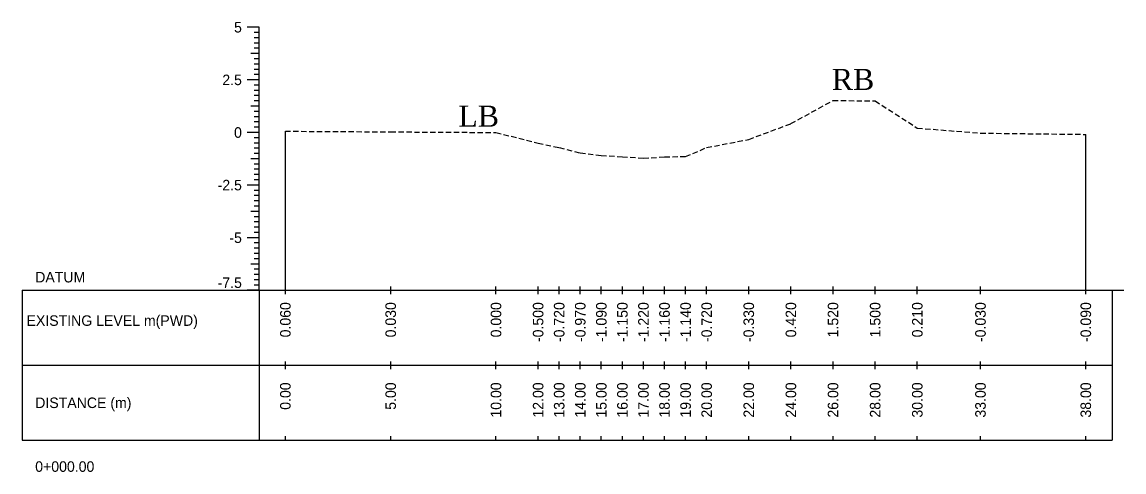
# Model space of a CAD drawing. Header units: inches. Extents: x -603 to 646, y -2572 to -1030.
# Drawn here: x 341.7 to 394, y -1088.4 to -1067.1 of the extents above; entities that cross this region are included whole.
import ezdxf
from ezdxf.enums import TextEntityAlignment as Align

# ---------------------------------------------------------------- set-up
doc = ezdxf.new("R2010")
doc.units = ezdxf.units.IN
doc.header["$MEASUREMENT"] = 0
doc.linetypes.add('HIDDEN', pattern=[0.375, 0.25, -0.125])
doc.layers.add('CS_Drawing', color=7, linetype='Continuous')
doc.layers.add('GL', color=3, linetype='HIDDEN')
doc.styles.add('romans', font='romans.shx')

msp = doc.modelspace()

# ---------------------------------------------------------------- linework, layer by layer
at = {"layer": 'CS_Drawing'}
for p, q in [((352.954, -1067.311), (352.391, -1067.311)), ((352.954, -1067.311), (352.56, -1067.311)), ((352.954, -1067.311), (352.729, -1067.311)), ((352.954, -1067.561), (352.729, -1067.561)), ((352.954, -1079.811), (352.954, -1067.311)), ((352.954, -1067.811), (352.729, -1067.811)), ((352.954, -1068.061), (352.729, -1068.061)), ((352.954, -1068.561), (352.56, -1068.561)), ((352.954, -1068.311), (352.729, -1068.311)), ((352.954, -1068.561), (352.729, -1068.561)), ((352.954, -1068.811), (352.729, -1068.811)), ((352.954, -1069.061), (352.729, -1069.061)), ((352.954, -1069.311), (352.729, -1069.311)), ((352.954, -1069.561), (352.729, -1069.561)), ((352.954, -1069.811), (352.391, -1069.811)), ((352.954, -1069.811), (352.56, -1069.811)), ((352.954, -1069.811), (352.729, -1069.811)), ((352.954, -1070.061), (352.729, -1070.061)), ((352.954, -1070.311), (352.729, -1070.311)), ((352.954, -1070.561), (352.729, -1070.561)), ((352.954, -1070.811), (352.729, -1070.811)), ((352.954, -1071.061), (352.56, -1071.061)), ((352.954, -1071.061), (352.729, -1071.061)), ((352.954, -1071.311), (352.729, -1071.311)), ((352.954, -1071.561), (352.729, -1071.561)), ((352.954, -1071.811), (352.729, -1071.811)), ((352.954, -1072.311), (352.391, -1072.311)), ((352.954, -1072.311), (352.56, -1072.311)), ((352.954, -1072.061), (352.729, -1072.061)), ((352.954, -1072.311), (352.729, -1072.311)), ((354.204, -1079.811), (354.204, -1072.251)), ((392.204, -1079.811), (392.204, -1072.401)), ((352.954, -1072.561), (352.729, -1072.561)), ((352.954, -1072.811), (352.729, -1072.811)), ((352.954, -1073.061), (352.729, -1073.061)), ((352.954, -1073.311), (352.729, -1073.311)), ((352.954, -1073.561), (352.56, -1073.561)), ((352.954, -1073.561), (352.729, -1073.561)), ((352.954, -1073.811), (352.729, -1073.811)), ((352.954, -1074.061), (352.729, -1074.061)), ((352.954, -1074.311), (352.729, -1074.311)), ((352.954, -1074.811), (352.391, -1074.811)), ((352.954, -1074.811), (352.56, -1074.811)), ((352.954, -1074.561), (352.729, -1074.561)), ((352.954, -1074.811), (352.729, -1074.811)), ((352.954, -1075.061), (352.729, -1075.061)), ((352.954, -1075.311), (352.729, -1075.311)), ((352.954, -1076.061), (352.56, -1076.061)), ((352.954, -1075.561), (352.729, -1075.561)), ((352.954, -1075.811), (352.729, -1075.811)), ((352.954, -1076.061), (352.729, -1076.061)), ((352.954, -1076.311), (352.729, -1076.311)), ((352.954, -1076.561), (352.729, -1076.561)), ((352.954, -1076.811), (352.729, -1076.811)), ((352.954, -1077.061), (352.729, -1077.061)), ((352.954, -1077.311), (352.391, -1077.311)), ((352.954, -1077.311), (352.56, -1077.311)), ((352.954, -1077.311), (352.729, -1077.311)), ((352.954, -1077.561), (352.729, -1077.561)), ((352.954, -1077.811), (352.729, -1077.811)), ((352.954, -1078.061), (352.729, -1078.061)), ((352.954, -1078.561), (352.56, -1078.561)), ((352.954, -1078.311), (352.729, -1078.311)), ((352.954, -1078.561), (352.729, -1078.561)), ((352.954, -1078.811), (352.729, -1078.811)), ((352.954, -1079.061), (352.729, -1079.061)), ((352.954, -1079.311), (352.729, -1079.311)), ((352.954, -1079.561), (352.729, -1079.561)), ((354.204, -1079.999), (354.204, -1079.624)), ((359.204, -1079.999), (359.204, -1079.624)), ((364.204, -1079.999), (364.204, -1079.624)), ((366.204, -1079.999), (366.204, -1079.624)), ((367.204, -1079.999), (367.204, -1079.624)), ((368.204, -1079.999), (368.204, -1079.624)), ((369.204, -1079.999), (369.204, -1079.624)), ((370.204, -1079.999), (370.204, -1079.624)), ((371.204, -1079.999), (371.204, -1079.624)), ((372.204, -1079.999), (372.204, -1079.624)), ((373.204, -1079.999), (373.204, -1079.624)), ((374.204, -1079.999), (374.204, -1079.624)), ((376.204, -1079.999), (376.204, -1079.624)), ((378.204, -1079.999), (378.204, -1079.624)), ((380.204, -1079.999), (380.204, -1079.624)), ((382.204, -1079.999), (382.204, -1079.624)), ((384.204, -1079.999), (384.204, -1079.624)), ((387.204, -1079.999), (387.204, -1079.624)), ((392.204, -1079.999), (392.204, -1079.624)), ((341.704, -1079.811), (352.954, -1079.811)), ((341.704, -1079.811), (341.704, -1086.936)), ((352.954, -1079.811), (352.391, -1079.811)), ((352.954, -1079.811), (352.56, -1079.811)), ((352.954, -1079.811), (352.729, -1079.811)), ((352.954, -1079.811), (393.454, -1079.811)), ((352.954, -1079.811), (352.954, -1086.936)), ((393.454, -1079.811), (394.016, -1079.811)), ((393.454, -1079.811), (393.847, -1079.811)), ((393.454, -1079.811), (393.679, -1079.811)), ((393.454, -1079.811), (393.454, -1086.936)), ((341.704, -1083.374), (352.954, -1083.374)), ((352.954, -1083.374), (393.454, -1083.374)), ((352.954, -1083.374), (393.454, -1083.374)), ((354.204, -1083.561), (354.204, -1083.186)), ((359.204, -1083.561), (359.204, -1083.186)), ((364.204, -1083.561), (364.204, -1083.186)), ((366.204, -1083.561), (366.204, -1083.186)), ((367.204, -1083.561), (367.204, -1083.186)), ((368.204, -1083.561), (368.204, -1083.186)), ((369.204, -1083.561), (369.204, -1083.186)), ((370.204, -1083.561), (370.204, -1083.186)), ((371.204, -1083.561), (371.204, -1083.186)), ((372.204, -1083.561), (372.204, -1083.186)), ((373.204, -1083.561), (373.204, -1083.186)), ((374.204, -1083.561), (374.204, -1083.186)), ((376.204, -1083.561), (376.204, -1083.186)), ((378.204, -1083.561), (378.204, -1083.186)), ((380.204, -1083.561), (380.204, -1083.186)), ((382.204, -1083.561), (382.204, -1083.186)), ((384.204, -1083.561), (384.204, -1083.186)), ((387.204, -1083.561), (387.204, -1083.186)), ((392.204, -1083.561), (392.204, -1083.186)), ((341.704, -1086.936), (352.954, -1086.936)), ((352.954, -1086.936), (393.454, -1086.936)), ((354.204, -1086.936), (354.204, -1086.749)), ((359.204, -1086.936), (359.204, -1086.749)), ((364.204, -1086.936), (364.204, -1086.749)), ((366.204, -1086.936), (366.204, -1086.749)), ((367.204, -1086.936), (367.204, -1086.749)), ((368.204, -1086.936), (368.204, -1086.749)), ((369.204, -1086.936), (369.204, -1086.749)), ((370.204, -1086.936), (370.204, -1086.749)), ((371.204, -1086.936), (371.204, -1086.749)), ((372.204, -1086.936), (372.204, -1086.749)), ((373.204, -1086.936), (373.204, -1086.749)), ((374.204, -1086.936), (374.204, -1086.749)), ((376.204, -1086.936), (376.204, -1086.749)), ((378.204, -1086.936), (378.204, -1086.749)), ((380.204, -1086.936), (380.204, -1086.749)), ((382.204, -1086.936), (382.204, -1086.749)), ((384.204, -1086.936), (384.204, -1086.749)), ((387.204, -1086.936), (387.204, -1086.749)), ((392.204, -1086.936), (392.204, -1086.749))]:
    msp.add_line(p, q, dxfattribs=at)
at = {"layer": 'GL'}
msp.add_lwpolyline([(354.204, -1072.251), (359.204, -1072.281), (364.204, -1072.311), (366.204, -1072.811), (367.204, -1073.031), (368.204, -1073.281), (369.204, -1073.401), (370.204, -1073.461), (371.204, -1073.531), (372.204, -1073.471), (373.204, -1073.451), (374.204, -1073.031), (376.204, -1072.641), (378.204, -1071.891), (380.204, -1070.791), (382.204, -1070.811), (384.204, -1072.101), (387.204, -1072.341), (392.204, -1072.401)], dxfattribs=at)

# ---------------------------------------------------------------- texts
at = {"char_height": 1, "width": 4.19433, "attachment_point": 1, "style": 'romans'}
for s, insert in [('{\\fTimes New Roman|b0|i0|c0|p18;RB}', (380.146, -1069.29)), ('{\\fTimes New Roman|b0|i0|c0|p18;LB}', (362.418, -1071.035))]:
    msp.add_mtext(s, dxfattribs=dict(at, insert=insert))
at = {"layer": 'CS_Drawing'}
for s, p in [('5', (352.141, -1067.311)), ('2.5', (352.141, -1069.811)), ('0', (352.141, -1072.311)), ('-2.5', (352.141, -1074.811)), ('-5', (352.141, -1077.311))]:
    msp.add_text(s, height=0.5, dxfattribs=at).set_placement(p, align=Align.MIDDLE_RIGHT)
for s, p in [('DATUM', (342.329, -1079.186)), ('EXISTING LEVEL m(PWD)', (341.916, -1081.249)), ('DISTANCE (m)', (342.329, -1085.155)), ('0+000.00', (342.329, -1088.186))]:
    msp.add_text(s, height=0.5, dxfattribs=at).set_placement(p, align=Align.MIDDLE_LEFT)
msp.add_text('-7.5', height=0.5, dxfattribs=at).set_placement((352.141, -1079.699), align=Align.RIGHT)
for s, p in [('0.060', (354.204, -1080.374)), ('0.030', (359.204, -1080.374)), ('0.000', (364.204, -1080.374)), ('-0.500', (366.204, -1080.374)), ('-0.720', (367.204, -1080.374)), ('-0.970', (368.204, -1080.374)), ('-1.090', (369.204, -1080.374)), ('-1.150', (370.204, -1080.374)), ('-1.220', (371.204, -1080.374)), ('-1.160', (372.204, -1080.374)), ('-1.140', (373.204, -1080.374)), ('-0.720', (374.204, -1080.374)), ('-0.330', (376.204, -1080.374)), ('0.420', (378.204, -1080.374)), ('1.520', (380.204, -1080.374)), ('1.500', (382.204, -1080.374)), ('0.210', (384.204, -1080.374)), ('-0.030', (387.204, -1080.374)), ('-0.090', (392.204, -1080.374)), ('0.00', (354.204, -1084.186)), ('5.00', (359.204, -1084.186)), ('10.00', (364.204, -1084.186)), ('12.00', (366.204, -1084.186)), ('13.00', (367.204, -1084.186)), ('14.00', (368.204, -1084.186)), ('15.00', (369.204, -1084.186)), ('16.00', (370.204, -1084.186)), ('17.00', (371.204, -1084.186)), ('18.00', (372.204, -1084.186)), ('19.00', (373.204, -1084.186)), ('20.00', (374.204, -1084.186)), ('22.00', (376.204, -1084.186)), ('24.00', (378.204, -1084.186)), ('26.00', (380.204, -1084.186)), ('28.00', (382.204, -1084.186)), ('30.00', (384.204, -1084.186)), ('33.00', (387.204, -1084.186)), ('38.00', (392.204, -1084.186))]:
    msp.add_text(s, height=0.5, rotation=90, dxfattribs=at).set_placement(p, align=Align.MIDDLE_RIGHT)

doc.saveas('drawing.dxf')
